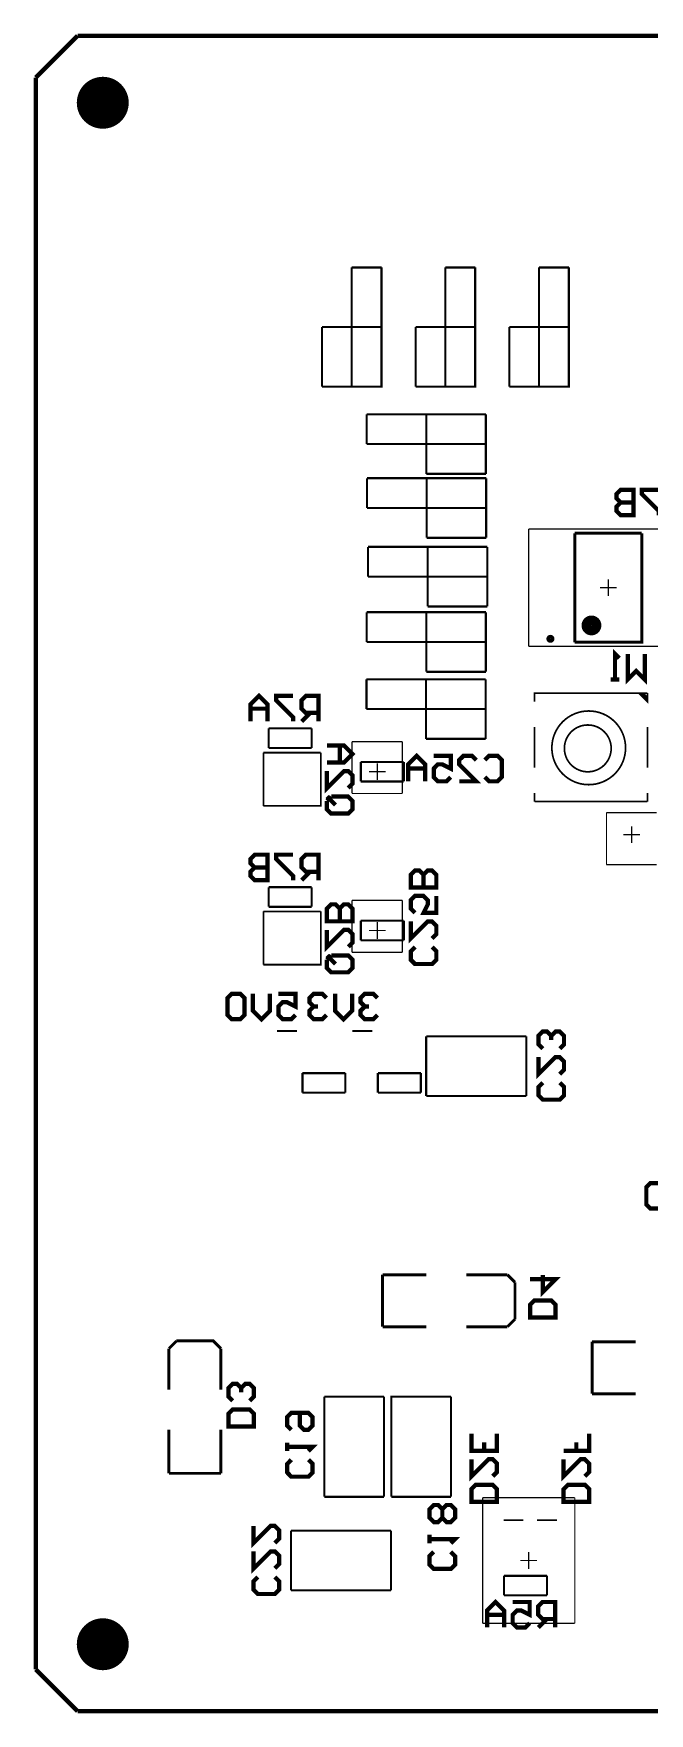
# Model space of a CAD drawing. Extents: x -0.01 to 3.94, y -0.01 to 3.94.
# Drawn here: x -0.005 to 1.442, y -0.005 to 3.942 of the extents above; entities that cross this region are included whole.
import ezdxf

# ---------------------------------------------------------------- set-up
doc = ezdxf.new("R2010")
doc.units = 0
doc.layers.get('0').update_dxf_attribs({"linetype": 'CONTINUOUS'})
for name, color, linetype in [('gbo', 1, 'CONTINUOUS'), ('gm15', 1, 'CONTINUOUS'), ('txt', 8, 'CONTINUOUS')]:
    doc.layers.add(name, color=color, linetype=linetype)

# ---------------------------------------------------------------- blocks, each defined once
blk = doc.blocks.new('D9508')
at = {"const_width": 0.061}
blk.add_lwpolyline([(-0.0305, 0, 1), (0.0305, 0, 1)], format="xyb", close=True, dxfattribs=at)

msp = doc.modelspace()

# ---------------------------------------------------------------- linework, layer by layer
at = {"layer": 'gbo', "color": 1}
for points, const_width in [([(0.7425, 3.2525), (0.7425, 3.3925)], 0.005), ([(0.7425, 3.3925), (0.8125, 3.3925)], 0.005), ([(0.8125, 3.2525), (0.8125, 3.3925)], 0.005), ([(0.9625, 3.2525), (0.9625, 3.3925)], 0.005), ([(0.9625, 3.3925), (1.0325, 3.3925)], 0.005), ([(1.0325, 3.2525), (1.0325, 3.3925)], 0.005), ([(1.1825, 3.2525), (1.1825, 3.3925)], 0.005), ([(1.1825, 3.3925), (1.2525, 3.3925)], 0.005), ([(1.2525, 3.2525), (1.2525, 3.3925)], 0.005), ([(0.6725, 3.2525), (0.7425, 3.2525)], 0.005), ([(0.6725, 3.1125), (0.7425, 3.1125), (0.7425, 3.2525)], 0.005), ([(0.6725, 3.1125), (0.6725, 3.2525)], 0.005), ([(0.7425, 3.2525), (0.8125, 3.2525)], 0.005), ([(0.7425, 3.2525), (0.8125, 3.2525)], 0.005), ([(0.7425, 3.1125), (0.8125, 3.1125), (0.8125, 3.2525)], 0.005), ([(0.7425, 3.1125), (0.7425, 3.2525)], 0.005), ([(0.8925, 3.2525), (0.9625, 3.2525)], 0.005), ([(0.8925, 3.1125), (0.9625, 3.1125), (0.9625, 3.2525)], 0.005), ([(0.8925, 3.1125), (0.8925, 3.2525)], 0.005), ([(0.9625, 3.2525), (1.0325, 3.2525)], 0.005), ([(0.9625, 3.2525), (1.0325, 3.2525)], 0.005), ([(0.9625, 3.1125), (1.0325, 3.1125), (1.0325, 3.2525)], 0.005), ([(0.9625, 3.1125), (0.9625, 3.2525)], 0.005), ([(1.1125, 3.2525), (1.1825, 3.2525)], 0.005), ([(1.1125, 3.1125), (1.1825, 3.1125), (1.1825, 3.2525)], 0.005), ([(1.1125, 3.1125), (1.1125, 3.2525)], 0.005), ([(1.1825, 3.2525), (1.2525, 3.2525)], 0.005), ([(1.1825, 3.1125), (1.2525, 3.1125), (1.2525, 3.2525)], 0.005), ([(1.1825, 3.1125), (1.1825, 3.2525)], 0.005), ([(1.1825, 3.2525), (1.2525, 3.2525)], 0.005), ([(0.7775, 3.0475), (0.9175, 3.0475)], 0.005), ([(0.7775, 3.0475), (0.7775, 2.9775)], 0.005), ([(0.9175, 2.9775), (0.9175, 3.0475)], 0.005), ([(0.9175, 3.0475), (0.9175, 2.9775)], 0.005), ([(0.9175, 3.0475), (1.0575, 3.0475)], 0.005), ([(1.0575, 2.9775), (1.0575, 3.0475)], 0.005), ([(0.7775, 2.9775), (0.9175, 2.9775)], 0.005), ([(0.9175, 2.9775), (1.0575, 2.9775)], 0.005), ([(0.9175, 2.9775), (0.9175, 2.9075)], 0.005), ([(0.9175, 2.9775), (1.0575, 2.9775)], 0.005), ([(1.0575, 2.9075), (1.0575, 2.9775)], 0.005), ([(0.7784, 2.8973), (0.9184, 2.8973)], 0.005), ([(0.7784, 2.8973), (0.7784, 2.8273)], 0.005), ([(0.9175, 2.9075), (1.0575, 2.9075)], 0.005), ([(0.9184, 2.8273), (0.9184, 2.8973)], 0.005), ([(0.9184, 2.8973), (0.9184, 2.8273)], 0.005), ([(0.9184, 2.8973), (1.0584, 2.8973)], 0.005), ([(1.0584, 2.8273), (1.0584, 2.8973)], 0.005), ([(1.4042, 2.8701), (1.4042, 2.8102), (1.3743, 2.8102), (1.3643, 2.8202), (1.3643, 2.8302), (1.3743, 2.8401), (1.4042, 2.8401), (1.3743, 2.8401), (1.3643, 2.8501), (1.3643, 2.8601), (1.3743, 2.8701), (1.4042, 2.8701)], 0.01), ([(1.4642, 2.8701), (1.4242, 2.8701), (1.4242, 2.8601), (1.4642, 2.8202), (1.4642, 2.8102)], 0.01), ([(0.7784, 2.8273), (0.9184, 2.8273)], 0.005), ([(0.9184, 2.8273), (1.0584, 2.8273)], 0.005), ([(0.9184, 2.8273), (0.9184, 2.7573)], 0.005), ([(0.9184, 2.8273), (1.0584, 2.8273)], 0.005), ([(1.0584, 2.7573), (1.0584, 2.8273)], 0.005), ([(1.2663, 2.768), (1.4237, 2.768)], 0.007), ([(1.2663, 2.512), (1.4237, 2.512), (1.4237, 2.768)], 0.007), ([(1.2663, 2.512), (1.2663, 2.768)], 0.007), ([(0.7808, 2.736), (0.9208, 2.736)], 0.005), ([(0.7808, 2.736), (0.7808, 2.666)], 0.005), ([(0.9184, 2.7573), (1.0584, 2.7573)], 0.005), ([(0.9208, 2.666), (0.9208, 2.736)], 0.005), ([(0.9208, 2.736), (0.9208, 2.666)], 0.005), ([(0.9208, 2.736), (1.0608, 2.736)], 0.005), ([(1.0608, 2.666), (1.0608, 2.736)], 0.005), ([(0.7808, 2.666), (0.9208, 2.666)], 0.005), ([(0.9208, 2.666), (1.0608, 2.666)], 0.005), ([(0.9208, 2.666), (0.9208, 2.596)], 0.005), ([(0.9208, 2.666), (1.0608, 2.666)], 0.005), ([(1.0608, 2.596), (1.0608, 2.666)], 0.005), ([(0.7775, 2.5825), (0.9175, 2.5825)], 0.005), ([(0.7775, 2.5825), (0.7775, 2.5125)], 0.005), ([(0.9175, 2.5125), (0.9175, 2.5825)], 0.005), ([(0.9175, 2.5825), (0.9175, 2.5125)], 0.005), ([(0.9175, 2.5825), (1.0575, 2.5825)], 0.005), ([(0.9208, 2.596), (1.0608, 2.596)], 0.005), ([(1.0575, 2.5125), (1.0575, 2.5825)], 0.005), ([(0.7775, 2.5125), (0.9175, 2.5125)], 0.005), ([(0.9175, 2.5125), (1.0575, 2.5125)], 0.005), ([(0.9175, 2.5125), (0.9175, 2.4425)], 0.005), ([(0.9175, 2.5125), (1.0575, 2.5125)], 0.005), ([(1.0575, 2.4425), (1.0575, 2.5125)], 0.005), ([(1.3709, 2.4243), (1.3509, 2.4243), (1.3609, 2.4243), (1.3609, 2.4843), (1.3709, 2.4743)], 0.01), ([(1.4309, 2.4843), (1.4309, 2.4243), (1.4109, 2.4443), (1.3909, 2.4243), (1.3909, 2.4843)], 0.01), ([(0.777, 2.4248), (0.917, 2.4248)], 0.005), ([(0.777, 2.4248), (0.777, 2.3548)], 0.005), ([(0.917, 2.3548), (0.917, 2.4248)], 0.005), ([(0.917, 2.4248), (0.917, 2.3548)], 0.005), ([(0.917, 2.4248), (1.057, 2.4248)], 0.005), ([(0.9175, 2.4425), (1.0575, 2.4425)], 0.005), ([(1.057, 2.3548), (1.057, 2.4248)], 0.005), ([(0.5446, 2.3258), (0.5446, 2.3658), (0.5246, 2.3858), (0.5046, 2.3658), (0.5046, 2.3258), (0.5046, 2.3558), (0.5446, 2.3558)], 0.01), ([(0.6046, 2.3858), (0.5646, 2.3858), (0.5646, 2.3758), (0.6046, 2.3358), (0.6046, 2.3258)], 0.01), ([(0.6646, 2.3258), (0.6646, 2.3858), (0.6346, 2.3858), (0.6246, 2.3758), (0.6246, 2.3558), (0.6346, 2.3458), (0.6646, 2.3458)], 0.01), ([(1.172, 2.3725), (1.172, 2.3925), (1.437, 2.3925)], 0.004), ([(1.417, 2.3925), (1.422, 2.3925)], 0.004), ([(1.417, 2.3925), (1.422, 2.3925)], 0.004), ([(1.417, 2.3925), (1.437, 2.3925)], 0.004), ([(1.417, 2.3925), (1.437, 2.3725), (1.437, 2.3825)], 0.004), ([(1.422, 2.3925), (1.427, 2.3925)], 0.004), ([(1.422, 2.3925), (1.437, 2.3775)], 0.004), ([(1.427, 2.3925), (1.437, 2.3925)], 0.004), ([(1.427, 2.3925), (1.437, 2.3825)], 0.004), ([(1.437, 2.3725), (1.437, 2.3925)], 0.004), ([(1.437, 2.3725), (1.437, 2.3825)], 0.004), ([(1.437, 2.3725), (1.437, 2.3775)], 0.004), ([(0.6446, 2.3458), (0.6246, 2.3258)], 0.01), ([(0.777, 2.3548), (0.917, 2.3548)], 0.005), ([(0.917, 2.3548), (1.057, 2.3548)], 0.005), ([(0.917, 2.3548), (0.917, 2.2848)], 0.005), ([(0.917, 2.3548), (1.057, 2.3548)], 0.005), ([(1.057, 2.2848), (1.057, 2.3548)], 0.005), ([(0.5472, 2.3094), (0.6482, 2.3094)], 0.005), ([(0.5472, 2.2634), (0.5472, 2.3094)], 0.005), ([(0.6482, 2.2634), (0.6482, 2.3094)], 0.005), ([(1.172, 2.2175), (1.172, 2.3125)], 0.004), ([(1.437, 2.2175), (1.437, 2.3125)], 0.004), ([(0.5348, 2.1274), (0.6698, 2.1274), (0.6698, 2.2524)], 0.004), ([(0.5348, 2.2524), (0.6698, 2.2524)], 0.004), ([(0.5348, 2.1274), (0.5348, 2.2524)], 0.004), ([(0.5472, 2.2634), (0.6482, 2.2634)], 0.005), ([(0.6538, 2.2524), (0.6558, 2.2524)], 0.004), ([(0.6548, 2.2524), (0.6698, 2.2524)], 0.004), ([(0.6698, 2.2424), (0.6698, 2.2524)], 0.004), ([(0.6842, 2.2292), (0.7242, 2.2292), (0.7442, 2.2492), (0.7242, 2.2692), (0.6842, 2.2692), (0.7142, 2.2692), (0.7142, 2.2292)], 0.01), ([(0.9151, 2.185), (0.9151, 2.225), (0.8951, 2.245), (0.8751, 2.225), (0.8751, 2.185), (0.8751, 2.215), (0.9151, 2.215)], 0.01), ([(0.917, 2.2848), (1.057, 2.2848)], 0.005), ([(0.9351, 2.245), (0.975, 2.245), (0.975, 2.215), (0.955, 2.225), (0.945, 2.225), (0.9351, 2.215), (0.9351, 2.195), (0.945, 2.185), (0.965, 2.185), (0.975, 2.195)], 0.01), ([(0.995, 2.185), (1.035, 2.185), (0.995, 2.225), (0.995, 2.235), (1.005, 2.245), (1.025, 2.245), (1.035, 2.235)], 0.01), ([(1.055, 2.235), (1.065, 2.245), (1.085, 2.245), (1.095, 2.235), (1.095, 2.195), (1.085, 2.185), (1.065, 2.185), (1.055, 2.195)], 0.01), ([(0.6698, 2.2384), (0.6698, 2.2394)], 0.004), ([(0.6842, 2.2092), (0.6842, 2.1692), (0.7242, 2.2092), (0.7342, 2.2092), (0.7442, 2.1992), (0.7442, 2.1792), (0.7342, 2.1692)], 0.01), ([(0.7637, 2.2307), (0.8647, 2.2307)], 0.005), ([(0.7637, 2.1847), (0.7637, 2.2307)], 0.005), ([(0.8647, 2.1847), (0.8647, 2.2307)], 0.005), ([(0.7637, 2.1847), (0.8647, 2.1847)], 0.005), ([(0.6942, 2.1492), (0.7342, 2.1492), (0.7442, 2.1392), (0.7442, 2.1192), (0.7342, 2.1092), (0.6942, 2.1092), (0.6842, 2.1192), (0.6842, 2.1392)], 0.01), ([(0.7042, 2.1292), (0.6842, 2.1492)], 0.01), ([(0.6842, 2.1392), (0.6942, 2.1492)], 0.01), ([(1.172, 2.1375), (1.172, 2.1575)], 0.004), ([(1.172, 2.1375), (1.437, 2.1375)], 0.004), ([(1.437, 2.1375), (1.437, 2.1575)], 0.004), ([(0.5446, 2.0127), (0.5446, 1.9527), (0.5146, 1.9527), (0.5046, 1.9627), (0.5046, 1.9727), (0.5146, 1.9827), (0.5446, 1.9827), (0.5146, 1.9827), (0.5046, 1.9927), (0.5046, 2.0027), (0.5146, 2.0127), (0.5446, 2.0127)], 0.01), ([(0.6046, 2.0127), (0.5646, 2.0127), (0.5646, 2.0027), (0.6046, 1.9627), (0.6046, 1.9527)], 0.01), ([(0.6646, 1.9527), (0.6646, 2.0127), (0.6346, 2.0127), (0.6246, 2.0027), (0.6246, 1.9827), (0.6346, 1.9727), (0.6646, 1.9727)], 0.01), ([(0.6446, 1.9727), (0.6246, 1.9527)], 0.01), ([(0.9411, 1.9358), (0.8811, 1.9358), (0.8811, 1.9658), (0.8911, 1.9758), (0.9011, 1.9758), (0.9111, 1.9658), (0.9111, 1.9358), (0.9111, 1.9658), (0.9211, 1.9758), (0.9311, 1.9758), (0.9411, 1.9658), (0.9411, 1.9358)], 0.01), ([(0.5472, 1.9363), (0.6482, 1.9363)], 0.005), ([(0.5472, 1.8903), (0.5472, 1.9363)], 0.005), ([(0.6482, 1.8903), (0.6482, 1.9363)], 0.005), ([(0.7442, 1.8561), (0.6842, 1.8561), (0.6842, 1.8861), (0.6942, 1.8961), (0.7042, 1.8961), (0.7142, 1.8861), (0.7142, 1.8561), (0.7142, 1.8861), (0.7242, 1.8961), (0.7342, 1.8961), (0.7442, 1.8861), (0.7442, 1.8561)], 0.01), ([(0.9411, 1.9158), (0.9411, 1.8758), (0.9111, 1.8758), (0.9211, 1.8958), (0.9211, 1.9058), (0.9111, 1.9158), (0.8911, 1.9158), (0.8811, 1.9058), (0.8811, 1.8858), (0.8911, 1.8758)], 0.01), ([(0.5348, 1.7543), (0.6698, 1.7543), (0.6698, 1.8793)], 0.004), ([(0.5348, 1.8793), (0.6698, 1.8793)], 0.004), ([(0.5348, 1.7543), (0.5348, 1.8793)], 0.004), ([(0.5472, 1.8903), (0.6482, 1.8903)], 0.005), ([(0.6538, 1.8793), (0.6558, 1.8793)], 0.004), ([(0.6548, 1.8793), (0.6698, 1.8793)], 0.004), ([(0.6698, 1.8693), (0.6698, 1.8793)], 0.004), ([(0.6698, 1.8653), (0.6698, 1.8663)], 0.004), ([(0.7637, 1.8576), (0.8647, 1.8576)], 0.005), ([(0.7637, 1.8116), (0.7637, 1.8576)], 0.005), ([(0.8647, 1.8116), (0.8647, 1.8576)], 0.005), ([(0.8811, 1.8558), (0.8811, 1.8158), (0.9211, 1.8558), (0.9311, 1.8558), (0.9411, 1.8458), (0.9411, 1.8258), (0.9311, 1.8158)], 0.01), ([(0.6842, 1.8361), (0.6842, 1.7961), (0.7242, 1.8361), (0.7342, 1.8361), (0.7442, 1.8261), (0.7442, 1.8061), (0.7342, 1.7961)], 0.01), ([(0.6942, 1.7761), (0.7342, 1.7761), (0.7442, 1.7661), (0.7442, 1.7462), (0.7342, 1.7362), (0.6942, 1.7362), (0.6842, 1.7462), (0.6842, 1.7661)], 0.01), ([(0.7042, 1.7561), (0.6842, 1.7761)], 0.01), ([(0.6842, 1.7661), (0.6942, 1.7761)], 0.01), ([(0.7637, 1.8116), (0.8647, 1.8116)], 0.005), ([(0.9311, 1.7958), (0.9411, 1.7858), (0.9411, 1.7658), (0.9311, 1.7558), (0.8911, 1.7558), (0.8811, 1.7658), (0.8811, 1.7858), (0.8911, 1.7958)], 0.01), ([(0.4903, 1.676), (0.4803, 1.686), (0.4603, 1.686), (0.4503, 1.676), (0.4503, 1.636), (0.4603, 1.626), (0.4803, 1.626), (0.4903, 1.636), (0.4903, 1.676)], 0.01), ([(0.5503, 1.686), (0.5503, 1.646), (0.5303, 1.626), (0.5103, 1.646), (0.5103, 1.686)], 0.01), ([(0.5702, 1.686), (0.6102, 1.686), (0.6102, 1.656), (0.5902, 1.666), (0.5802, 1.666), (0.5702, 1.656), (0.5702, 1.636), (0.5802, 1.626), (0.6002, 1.626), (0.6102, 1.636)], 0.01), ([(0.6832, 1.676), (0.6732, 1.686), (0.6532, 1.686), (0.6432, 1.676), (0.6432, 1.666), (0.6532, 1.656), (0.6632, 1.656), (0.6532, 1.656), (0.6432, 1.646), (0.6432, 1.636), (0.6532, 1.626), (0.6732, 1.626), (0.6832, 1.636)], 0.01), ([(0.7432, 1.686), (0.7432, 1.646), (0.7232, 1.626), (0.7032, 1.646), (0.7032, 1.686)], 0.01), ([(0.8031, 1.676), (0.7932, 1.686), (0.7732, 1.686), (0.7632, 1.676), (0.7632, 1.666), (0.7732, 1.656), (0.7832, 1.656), (0.7732, 1.656), (0.7632, 1.646), (0.7632, 1.636), (0.7732, 1.626), (0.7932, 1.626), (0.8031, 1.636)], 0.01), ([(0.5669, 1.5984), (0.6136, 1.5984)], 0.004), ([(0.7441, 1.5984), (0.7908, 1.5984)], 0.004), ([(0.9174, 1.4457), (0.9174, 1.5857)], 0.005), ([(0.9174, 1.5857), (1.1524, 1.5857)], 0.005), ([(1.1524, 1.4457), (1.1524, 1.5857)], 0.005), ([(1.2311, 1.557), (1.2411, 1.567), (1.2411, 1.587), (1.2311, 1.597), (1.2211, 1.597), (1.2111, 1.587), (1.2111, 1.577), (1.2111, 1.587), (1.2011, 1.597), (1.1911, 1.597), (1.1811, 1.587), (1.1811, 1.567), (1.1911, 1.557)], 0.01), ([(1.1811, 1.537), (1.1811, 1.497), (1.2211, 1.537), (1.2311, 1.537), (1.2411, 1.527), (1.2411, 1.507), (1.2311, 1.497)], 0.01), ([(0.6266, 1.4534), (0.6266, 1.4994)], 0.005), ([(0.6266, 1.4994), (0.7276, 1.4994)], 0.005), ([(0.7276, 1.4534), (0.7276, 1.4994)], 0.005), ([(0.8038, 1.4534), (0.8038, 1.4994)], 0.005), ([(0.8038, 1.4994), (0.9048, 1.4994)], 0.005), ([(0.9048, 1.4534), (0.9048, 1.4994)], 0.005), ([(1.2311, 1.477), (1.2411, 1.467), (1.2411, 1.447), (1.2311, 1.437), (1.1911, 1.437), (1.1811, 1.447), (1.1811, 1.467), (1.1911, 1.477)], 0.01), ([(0.6266, 1.4534), (0.7276, 1.4534)], 0.005), ([(0.8038, 1.4534), (0.9048, 1.4534)], 0.005), ([(0.9174, 1.4457), (1.1524, 1.4457)], 0.005), ([(1.4745, 1.2311), (1.4645, 1.2411), (1.4445, 1.2411), (1.4345, 1.2311), (1.4345, 1.1911), (1.4445, 1.1811), (1.4645, 1.1811), (1.4745, 1.1911), (1.4745, 1.2311)], 0.01), ([(0.815, 1.0256), (0.9173, 1.0256)], 0.007), ([(0.815, 0.9035), (0.815, 1.0256)], 0.007), ([(1.0118, 1.0256), (1.1083, 1.0256)], 0.007), ([(1.1083, 1.0256), (1.126, 1.0079)], 0.007), ([(1.1614, 1.0152), (1.2214, 1.0152), (1.1914, 0.9852), (1.1914, 1.0252)], 0.01), ([(1.126, 0.9213), (1.126, 1.0079)], 0.007), ([(1.2214, 0.9252), (1.1614, 0.9252), (1.1614, 0.9552), (1.1714, 0.9652), (1.2114, 0.9652), (1.2214, 0.9552), (1.2214, 0.9252)], 0.01), ([(1.1083, 0.9035), (1.126, 0.9213)], 0.007), ([(0.313, 0.8524), (0.3307, 0.8701)], 0.007), ([(0.3307, 0.8701), (0.4173, 0.8701), (0.435, 0.8524)], 0.007), ([(0.815, 0.9035), (0.9173, 0.9035)], 0.007), ([(1.0118, 0.9035), (1.1083, 0.9035)], 0.007), ([(1.3071, 0.8681), (1.4094, 0.8681)], 0.007), ([(1.3071, 0.7461), (1.3071, 0.8681)], 0.007), ([(0.313, 0.7559), (0.313, 0.8524)], 0.007), ([(0.435, 0.7559), (0.435, 0.8524)], 0.007), ([(0.5027, 0.7293), (0.5127, 0.7393), (0.5127, 0.7593), (0.5027, 0.7693), (0.4927, 0.7693), (0.4827, 0.7593), (0.4827, 0.7493), (0.4827, 0.7593), (0.4727, 0.7693), (0.4628, 0.7693), (0.4528, 0.7593), (0.4528, 0.7393), (0.4628, 0.7293)], 0.01), ([(0.5127, 0.6693), (0.4528, 0.6693), (0.4528, 0.6993), (0.4628, 0.7093), (0.5027, 0.7093), (0.5127, 0.6993), (0.5127, 0.6693)], 0.01), ([(0.678, 0.739), (0.818, 0.739)], 0.005), ([(0.678, 0.504), (0.678, 0.739)], 0.005), ([(0.818, 0.504), (0.818, 0.739)], 0.005), ([(0.8355, 0.504), (0.8355, 0.739), (0.9755, 0.739)], 0.005), ([(0.9755, 0.504), (0.9755, 0.739)], 0.005), ([(1.3071, 0.7461), (1.4094, 0.7461)], 0.007), ([(0.6005, 0.6611), (0.5906, 0.6711), (0.5906, 0.6911), (0.6005, 0.7011), (0.6405, 0.7011), (0.6505, 0.6911), (0.6505, 0.6711), (0.6405, 0.6611), (0.6305, 0.6611), (0.6205, 0.6711), (0.6205, 0.7011)], 0.01), ([(0.313, 0.5591), (0.313, 0.6614)], 0.007), ([(0.435, 0.5591), (0.435, 0.6614)], 0.007), ([(0.5906, 0.6112), (0.5906, 0.6312), (0.5906, 0.6212), (0.6505, 0.6212), (0.6405, 0.6112)], 0.01), ([(1.0836, 0.6521), (1.0836, 0.6121), (1.0236, 0.6121), (1.0236, 0.6521)], 0.01), ([(1.0536, 0.6121), (1.0536, 0.6321)], 0.01), ([(1.3001, 0.6521), (1.3001, 0.6121), (1.2701, 0.6121), (1.2701, 0.6321), (1.2701, 0.6121), (1.2402, 0.6121)], 0.01), ([(0.6405, 0.5912), (0.6505, 0.5812), (0.6505, 0.5612), (0.6405, 0.5512), (0.6005, 0.5512), (0.5906, 0.5612), (0.5906, 0.5812), (0.6005, 0.5912)], 0.01), ([(1.0236, 0.5921), (1.0236, 0.5521), (1.0636, 0.5921), (1.0736, 0.5921), (1.0836, 0.5821), (1.0836, 0.5621), (1.0736, 0.5521)], 0.01), ([(1.2402, 0.5921), (1.2402, 0.5521), (1.2801, 0.5921), (1.2901, 0.5921), (1.3001, 0.5821), (1.3001, 0.5621), (1.2901, 0.5521)], 0.01), ([(0.313, 0.5591), (0.435, 0.5591)], 0.007), ([(1.0836, 0.4921), (1.0236, 0.4921), (1.0236, 0.5221), (1.0336, 0.5321), (1.0736, 0.5321), (1.0836, 0.5221), (1.0836, 0.4921)], 0.01), ([(1.3001, 0.4921), (1.2402, 0.4921), (1.2402, 0.5221), (1.2502, 0.5321), (1.2901, 0.5321), (1.3001, 0.5221), (1.3001, 0.4921)], 0.01), ([(0.678, 0.504), (0.818, 0.504)], 0.005), ([(0.8355, 0.504), (0.9755, 0.504)], 0.005), ([(0.9752, 0.4446), (0.9852, 0.4546), (0.9852, 0.4746), (0.9752, 0.4846), (0.9652, 0.4846), (0.9552, 0.4746), (0.9452, 0.4846), (0.9352, 0.4846), (0.9252, 0.4746), (0.9252, 0.4546), (0.9352, 0.4446), (0.9452, 0.4446), (0.9552, 0.4546), (0.9652, 0.4446), (0.9752, 0.4446)], 0.01), ([(0.9552, 0.4546), (0.9552, 0.4746)], 0.01), ([(0.5118, 0.4355), (0.5118, 0.3956), (0.5518, 0.4355), (0.5618, 0.4355), (0.5718, 0.4255), (0.5718, 0.4055), (0.5618, 0.3956)], 0.01), ([(1.099, 0.4488), (1.1457, 0.4488)], 0.004), ([(1.1777, 0.4488), (1.2244, 0.4488)], 0.004), ([(0.5996, 0.2843), (0.5996, 0.4243)], 0.005), ([(0.5996, 0.4243), (0.8346, 0.4243)], 0.005), ([(0.8346, 0.2843), (0.8346, 0.4243)], 0.005), ([(0.9252, 0.3946), (0.9252, 0.4146), (0.9252, 0.4046), (0.9852, 0.4046), (0.9752, 0.3946)], 0.01), ([(0.5118, 0.3756), (0.5118, 0.3356), (0.5518, 0.3756), (0.5618, 0.3756), (0.5718, 0.3656), (0.5718, 0.3456), (0.5618, 0.3356)], 0.01), ([(0.9752, 0.3746), (0.9852, 0.3646), (0.9852, 0.3446), (0.9752, 0.3346), (0.9352, 0.3346), (0.9252, 0.3446), (0.9252, 0.3646), (0.9352, 0.3746)], 0.01), ([(0.5618, 0.3156), (0.5718, 0.3056), (0.5718, 0.2856), (0.5618, 0.2756), (0.5218, 0.2756), (0.5118, 0.2856), (0.5118, 0.3056), (0.5218, 0.3156)], 0.01), ([(1.1, 0.2723), (1.1, 0.3183)], 0.005), ([(1.1, 0.3183), (1.201, 0.3183)], 0.005), ([(1.201, 0.2723), (1.201, 0.3183)], 0.005), ([(0.5996, 0.2843), (0.8346, 0.2843)], 0.005), ([(1.1005, 0.1969), (1.1005, 0.2368), (1.0805, 0.2568), (1.0605, 0.2368), (1.0605, 0.1969), (1.0605, 0.2268), (1.1005, 0.2268)], 0.01), ([(1.1, 0.2723), (1.201, 0.2723)], 0.005), ([(1.1205, 0.2568), (1.1605, 0.2568), (1.1605, 0.2268), (1.1405, 0.2368), (1.1305, 0.2368), (1.1205, 0.2268), (1.1205, 0.2068), (1.1305, 0.1969), (1.1505, 0.1969), (1.1605, 0.2068)], 0.01), ([(1.2205, 0.1969), (1.2205, 0.2568), (1.1905, 0.2568), (1.1805, 0.2468), (1.1805, 0.2268), (1.1905, 0.2168), (1.2205, 0.2168)], 0.01), ([(1.2005, 0.2168), (1.1805, 0.1969)], 0.01)]:
    msp.add_lwpolyline(points, dxfattribs=dict(at, const_width=const_width))
for points, const_width in [([(1.3174, 2.5514), (1.3174, 2.5514), (1.3174, 2.5514, 1), (1.2938, 2.5514), (1.2938, 2.5514), (1.2938, 2.5514, 1), (1.3174, 2.5514), (1.3174, 2.5514)], 0.023), ([(1.2141, 2.5199), (1.2141, 2.5199), (1.2141, 2.5199, 1), (1.2043, 2.5199), (1.2043, 2.5199), (1.2043, 2.5199, 1), (1.2141, 2.5199), (1.2141, 2.5199)], 0.009), ([(1.3858, 2.2638), (1.3858, 2.2638), (1.3858, 2.2638, 1), (1.2126, 2.2638), (1.2126, 2.2638), (1.2126, 2.2638, 1), (1.3858, 2.2638), (1.3858, 2.2638)], 0.004), ([(1.352, 2.2625), (1.352, 2.2625), (1.352, 2.2625, 1), (1.242, 2.2625), (1.242, 2.2625), (1.242, 2.2625, 1), (1.352, 2.2625), (1.352, 2.2625)], 0.004)]:
    msp.add_lwpolyline(points, format="xyb", dxfattribs=dict(at, const_width=const_width))
at = {"layer": 'gm15', "color": 1}
for points, const_width in [([(0, 3.8386), (0.0984, 3.937)], 0.01), ([(0, 3.8386), (0.0984, 3.937)], 0.01), ([(0.0984, 3.937), (3.8386, 3.937)], 0.01), ([(0.0984, 3.937), (3.8386, 3.937)], 0.01), ([(0, 0.0984), (0, 3.8386)], 0.01), ([(0, 0.0984), (0, 3.8386)], 0.01), ([(1.158, 2.7778), (1.532, 2.7778)], 0.003), ([(1.158, 2.5022), (1.532, 2.5022), (1.532, 2.7778)], 0.003), ([(1.158, 2.5022), (1.158, 2.7778)], 0.003), ([(1.345, 2.6203), (1.345, 2.6597)], 0.003), ([(1.3253, 2.64), (1.3647, 2.64)], 0.003), ([(0.7433, 2.1565), (0.7433, 2.2785)], 0.003), ([(0.7433, 2.2785), (0.8614, 2.2785)], 0.003), ([(0.8614, 2.1565), (0.8614, 2.2785)], 0.003), ([(0.8024, 2.188), (0.8024, 2.2274)], 0.003), ([(0.7827, 2.2077), (0.822, 2.2077)], 0.003), ([(0.7433, 2.1565), (0.8614, 2.1565)], 0.003), ([(1.3409, 1.9891), (1.3409, 2.1112)], 0.003), ([(1.3409, 2.1112), (1.4591, 2.1112)], 0.003), ([(1.3803, 2.06), (1.4197, 2.06)], 0.003), ([(1.4, 2.0403), (1.4, 2.0797)], 0.003), ([(1.3409, 1.9891), (1.4591, 1.9891)], 0.003), ([(0.7433, 1.7834), (0.7433, 1.9054)], 0.003), ([(0.7433, 1.9054), (0.8614, 1.9054)], 0.003), ([(0.8614, 1.7834), (0.8614, 1.9054)], 0.003), ([(0.8024, 1.8149), (0.8024, 1.8543)], 0.003), ([(0.7827, 1.8346), (0.822, 1.8346)], 0.003), ([(0.7433, 1.7834), (0.8614, 1.7834)], 0.003), ([(1.05, 0.502), (1.2665, 0.502)], 0.003), ([(1.05, 0.2067), (1.05, 0.502)], 0.003), ([(1.2665, 0.2067), (1.2665, 0.502)], 0.003), ([(1.1386, 0.3543), (1.178, 0.3543)], 0.003), ([(1.1583, 0.3346), (1.1583, 0.374)], 0.003), ([(1.05, 0.2067), (1.2665, 0.2067)], 0.003), ([(0, 0.0984), (0.0984, 0)], 0.01), ([(0, 0.0984), (0.0984, 0)], 0.01), ([(0.0984, 0), (3.8386, 0)], 0.01), ([(0.0984, 0), (3.8386, 0)], 0.01)]:
    msp.add_lwpolyline(points, dxfattribs=dict(at, const_width=const_width))

# ---------------------------------------------------------------- block references
at = {"layer": 'txt'}
for p in [(0.1575, 3.7795), (0.1575, 0.1575)]:
    msp.add_blockref('D9508', p, dxfattribs=at)

doc.saveas('drawing.dxf')
